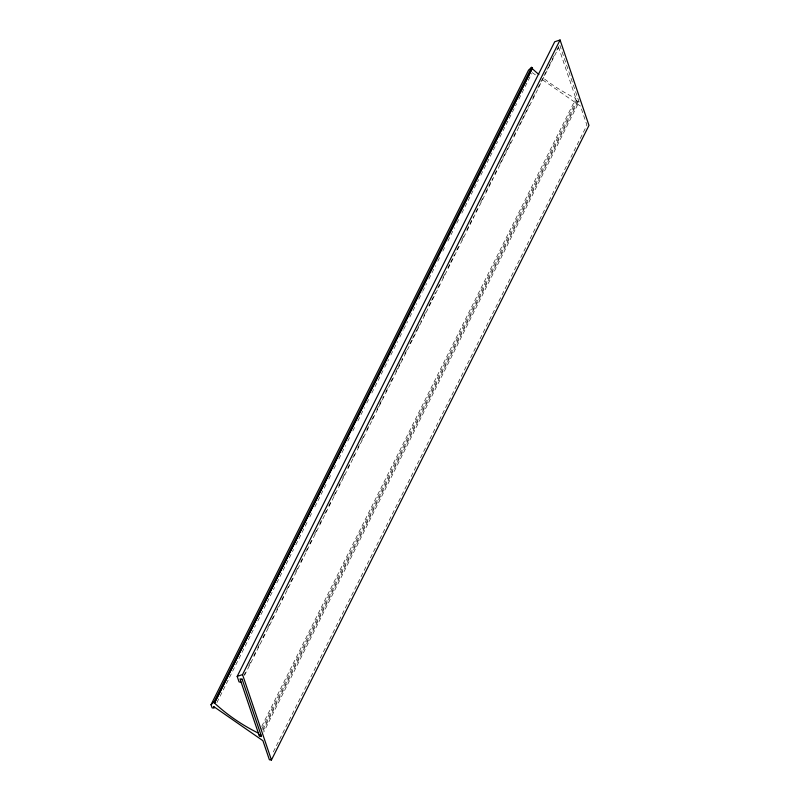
<?xml version="1.0" encoding="UTF-8"?>
<svg xmlns="http://www.w3.org/2000/svg" width="800" height="800" viewBox="0 0 800 800"><rect width="100%" height="100%" fill="white"/><g stroke="black" fill="none" stroke-linecap="round" stroke-linejoin="round"><path stroke-width="0.6" stroke-dasharray="4 3" d="M216.96 702.5L255.53 625.41M257.77 620.94L274.54 587.43M276.77 582.96L293.54 549.44M295.78 544.97L307.52 521.51M309.76 517.04L312.55 511.45M314.79 506.98L326.53 483.52M328.76 479.05L331.56 473.47M333.79 469L336.59 463.41M338.83 458.94L345.53 445.53M347.77 441.07L350.57 435.48M352.8 431.01L355.6 425.42M357.83 420.96L364.54 407.55M366.78 403.08L369.57 397.49M371.81 393.02L384.11 368.44M384.67 367.33L388.58 359.51M390.82 355.04L397.52 341.63M399.76 337.16L403.11 330.46M403.67 329.34L407.59 321.52M409.82 317.05L416.53 303.64M418.77 299.17L422.12 292.47M422.68 291.35L426.59 283.53M428.83 279.06L435.54 265.66M437.77 261.19L440.57 255.6M442.81 251.13L445.6 245.55M447.84 241.08L454.55 227.67M456.78 223.2L459.58 217.61M461.81 213.14L478.58 179.63M480.82 175.16L497.59 141.64M499.83 137.17L516.6 103.65M518.83 99.18L531.69 73.49M244.33 674.71L245.43 672.42M248.81 665.77L250.46 662.36M253.84 655.71L255.5 652.3M257.75 647.89L259.41 644.48M262.78 637.84L264.44 634.43M267.81 627.78L269.47 624.37M271.73 619.96L273.96 615.49M276.76 609.91L278.42 606.5M281.79 599.85L283.45 596.44M286.82 589.8L288.48 586.39M290.73 581.98L292.95 577.45M295.77 571.92L298 567.45M300.8 561.87L302.45 558.45M305.83 551.81L307.49 548.4M309.74 543.99L311.96 539.46M314.77 533.93L317.01 529.46M319.8 523.88L321.46 520.47M324.84 513.82L326.49 510.41M328.75 506L330.97 501.47M333.78 495.95L336.02 491.48M338.81 485.89L340.47 482.48M342.72 478.07L345.52 472.48M347.76 468.02L349.97 463.49M352.79 457.96L355.02 453.49M357.82 447.9L359.48 444.49M361.73 440.08L364.53 434.5M366.76 430.03L369.56 424.44M371.79 419.97L374.01 415.45M376.83 409.92L379.06 405.45M379.62 404.33L383.51 396.45M385.77 392.04L388.57 386.46M390.8 381.99L393.02 377.46M395.83 371.93L398.07 367.46M398.63 366.34L402.52 358.47M404.78 354.05L407.57 348.47M409.81 344L412.03 339.47M412.6 338.41L417.08 329.48M417.64 328.36L421.53 320.48M423.78 316.07L426.58 310.48M428.82 306.01L431.03 301.49M431.61 300.43L435.5 292.55M437.76 288.14L440.54 282.49M442.79 278.08L445.59 272.49M447.82 268.03L450.04 263.5M450.62 262.44L454.51 254.56M456.77 250.15L459.54 244.51M461.8 240.09L464.57 234.45M466.83 230.04L473.52 216.57M475.78 212.16L478.55 206.52M480.81 202.11L483.58 196.46M485.84 192.05L492.53 178.59M494.78 174.18L497.56 168.53M499.81 164.12L505.4 152.95M505.96 151.83L511.53 140.6M513.79 136.19L516.56 130.54M518.82 126.13L524.41 114.96M524.97 113.84L529.42 104.85M532.8 98.2L535.57 92.56M537.83 88.15L543.4 76.92M543.98 75.86L548.43 66.86M549.01 65.8L554.58 54.57M556.84 50.16L559.61 44.52L579.04 101.93L263.75 732.06M244.48 675.45L558.65 47.55M261.73 726.42L575.9 98.52L573.68 97.42A119.66 73.52 26.6 0 1 543.69 78.37M261.73 729.19L576.47 100.18L578.52 100.38L263.22 730.52M262.81 729.62L576.99 101.72L557.56 44.31M273.3 751.97L586.92 125.19L580.45 106.07L542.45 79.73M576.99 101.72L579.04 101.93M532.18 72.61L536.29 75.45"/><path stroke-width="1.2" d="M241.12 682.16L239.07 681.95L237.18 676.38L554.71 41.77L560.07 40L588.97 125.4L271.44 760L269.39 759.79L262.91 740.68L213.62 706.5L214.16 708.09L212.11 707.89L211.03 704.7L528.56 70.1L531.57 67.34L532.48 67.98L214.48 703.01L214.93 703.44A119.66 73.52 26.6 0 0 256.15 732.02L258.37 733.12M211.03 704.7L214.04 701.95L531.57 67.34M214.48 703.01L532.48 67.98M237.18 676.38L242.54 674.6L560.07 40M258.93 734.78L260.99 734.99M214.04 701.95L214.95 702.58M532.01 68.41L532.47 68.84A119.66 73.52 26.6 0 0 538.87 74.49M242.54 674.6L271.44 760M242.1 679.18L240.02 678.91L259.46 736.33L261.51 736.53L242.08 679.12"/></g></svg>
